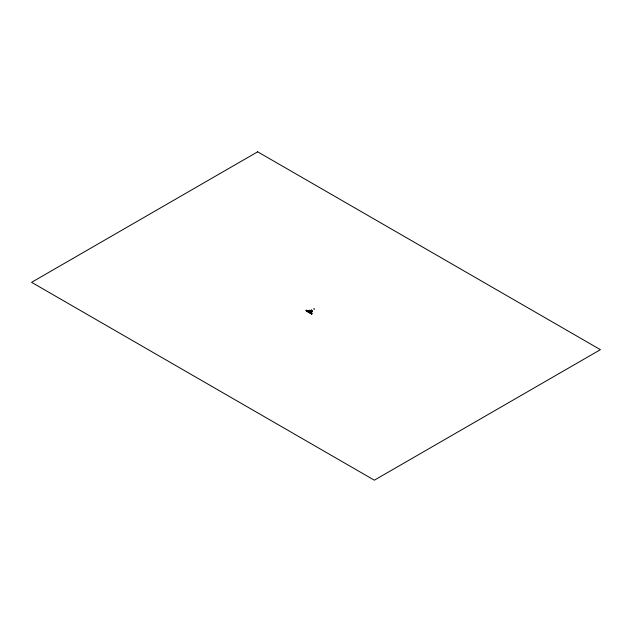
<?xml version="1.0" encoding="UTF-8"?>
<svg xmlns="http://www.w3.org/2000/svg" width="632" height="632" viewBox="0 0 632 632"><rect width="100%" height="100%" fill="white"/><g stroke="black" fill="none" stroke-linecap="round" stroke-linejoin="round"><path stroke-width="0.95" d="M306.236 310.352C306.852 310.533 304.837 311.078 306.646 310.217M306.868 311.45L307.034 311.078M308.329 311.884L307.547 311.971L308.068 311.608M310.502 311.805C310.96 310.494 307.302 313.117 309.364 312.413M309.949 311.244L309.585 312.042M311.9 313.709L310.407 313.322L312.074 313.693M310.739 311.529L312.058 311.813M310.731 311.829L311.307 312.24M311.221 313.195L310.96 312.5L311.647 312.5L310.352 313.03L311.3 312.864M311.845 310.525C310.249 310.004 312.255 309.569 311.813 310.62M311.205 314.033L312.042 313.938L311.418 314.072M312.319 311.228L311.789 310.786M311.505 311.655L310.849 310.96L310.541 311.442M311.142 312.303L310.968 311.868L311.236 312.216M309.696 310.233C310.581 311.047 308.384 309.696 309.372 310.683M309.562 312.998L310.193 312.911L309.522 312.303M310.983 312.09L311.671 312.129M311.9 311.655L312.295 311.521L311.86 311.268M306.725 310.273L306.307 310.296M310.739 311.134L310.549 311.023M311.102 310.549L310.762 310.446M309.554 311.276L309.056 310.723L310.02 310.715M309.72 311.142L309.111 310.675L310.241 311.663M309.23 310.912L309.617 311.142L309.277 310.762M311.023 313.093L310.92 312.698L311.426 313.069M306.741 311.307L307.452 311.378M307.594 310.841L306.599 310.92L308.337 311.426L307.476 311.426M311.497 310.77L311.56 311.284L312.224 311.252M309.34 312.864L309.767 312.666M313.591 308.906L314.317 308.764L314.404 309.483M311.078 310.375L311.695 310.241M308.866 311.252L309.506 311.157M311.07 312.066L311.631 312.255M308.716 311.758L308.645 312.192M309.159 310.707L309.696 310.636M309.111 310.762L309.198 311.252M257.659 151.806L31.6 282.322L374.342 480.194L600.4 349.678L257.659 151.806"/></g></svg>
